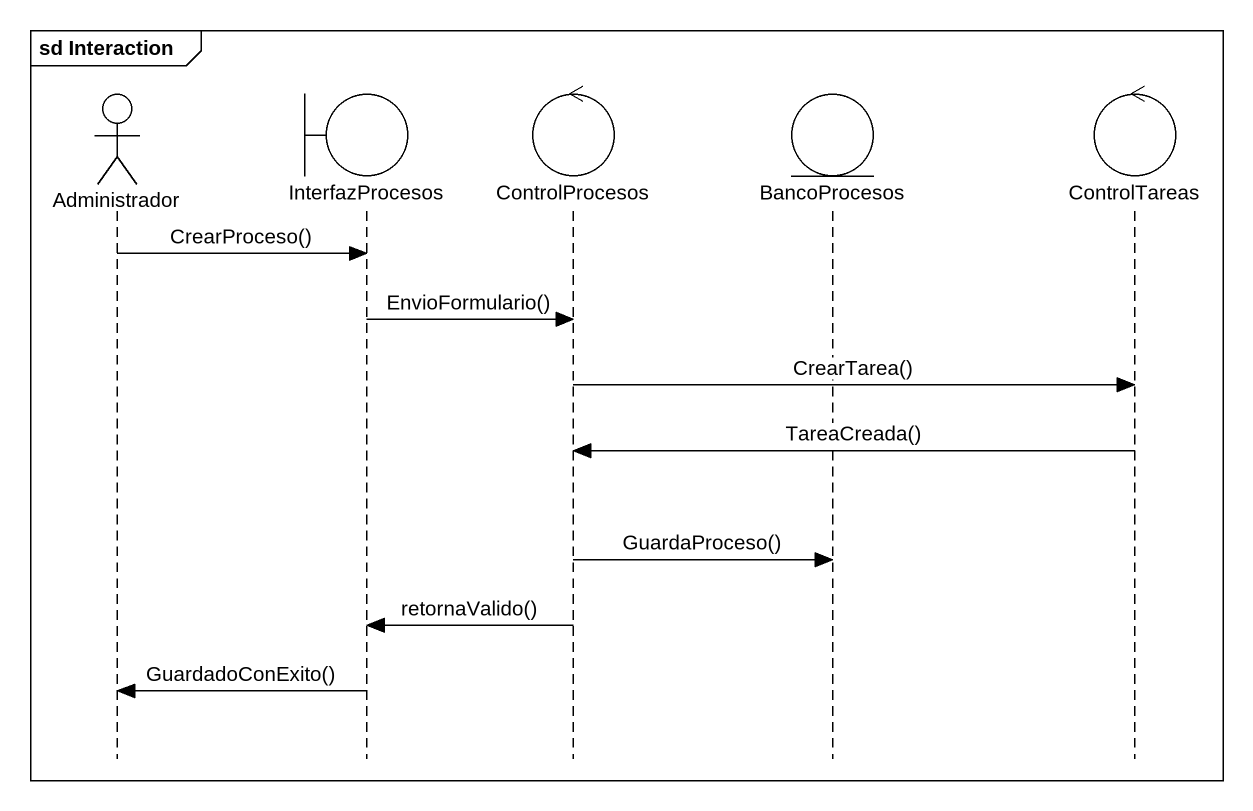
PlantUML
@startuml
mainframe sd Interaction
hide footbox
actor Administrador
boundary InterfazProcesos
control ControlProcesos
entity BancoProcesos
control ControlTareas

Administrador -> InterfazProcesos : CrearProceso()
InterfazProcesos -> ControlProcesos : EnvioFormulario()
ControlProcesos -> ControlTareas : CrearTarea()
ControlTareas -> ControlProcesos : TareaCreada()
ControlProcesos -> BancoProcesos : GuardaProceso()
ControlProcesos -> InterfazProcesos : retornaValido()
InterfazProcesos -> Administrador : GuardadoConExito()
@enduml
